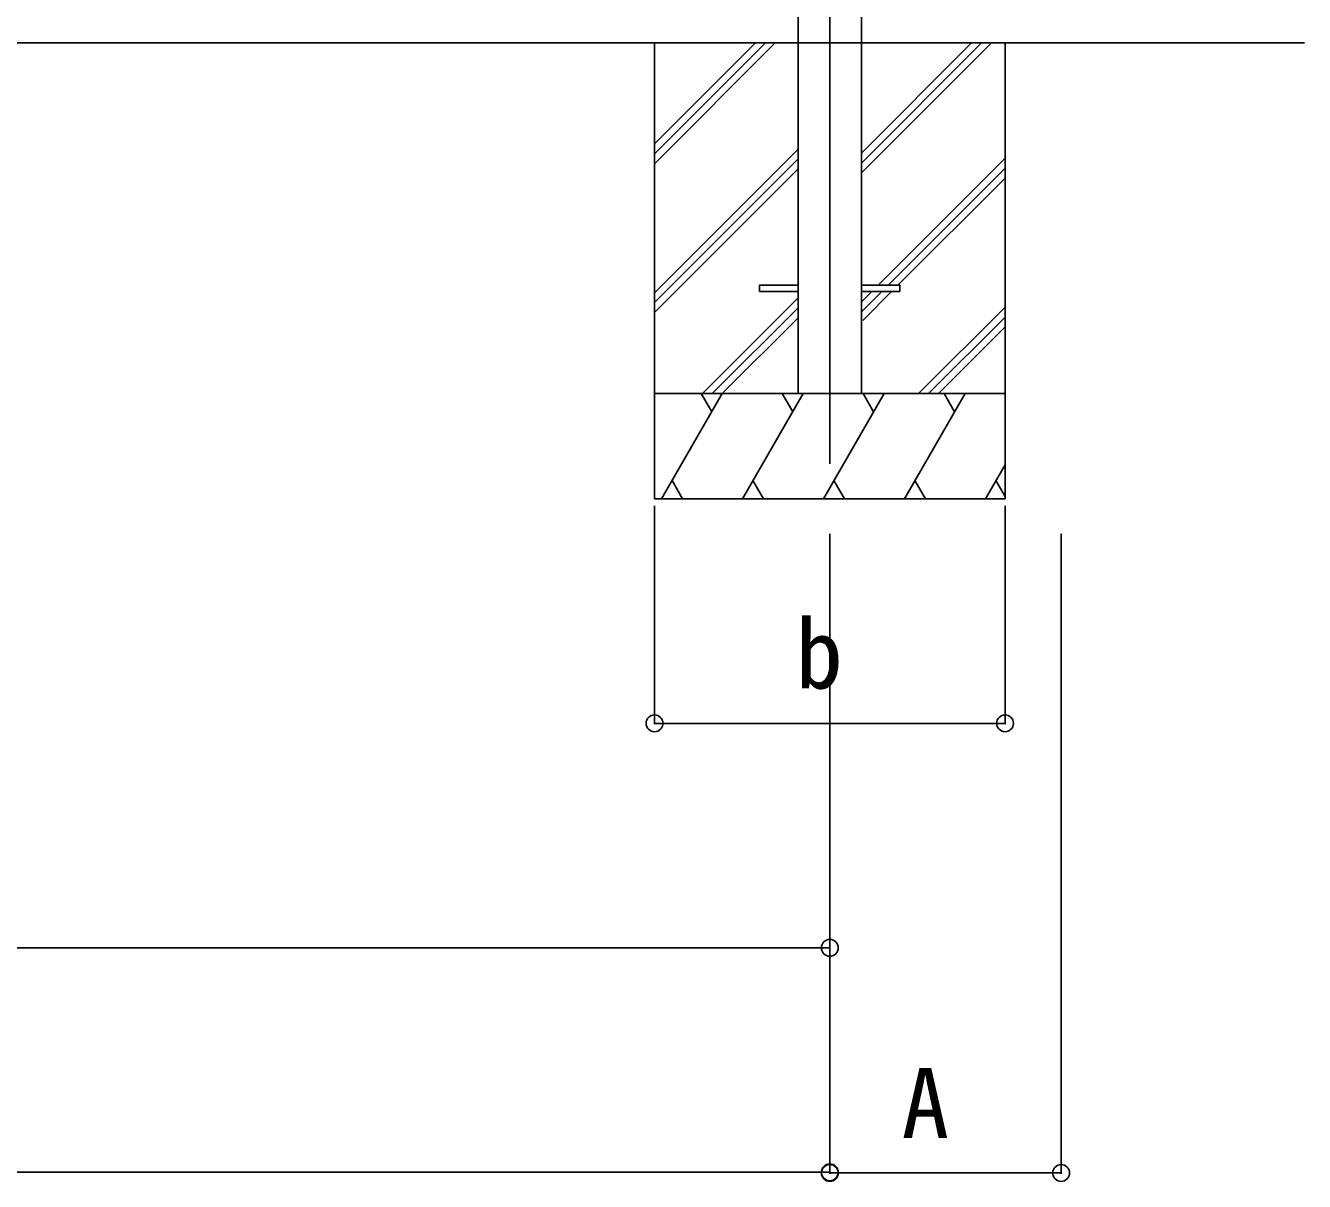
# Model space of a CAD drawing. Units: millimetres, scale not verified. Extents: x -7000 to 7000, y -10401 to 10355.
# Drawn here: x -21 to 1803, y 421 to 2068 of the extents above; entities that cross this region are included whole.
import ezdxf
from ezdxf.enums import TextEntityAlignment as Align

# ---------------------------------------------------------------- set-up
doc = ezdxf.new("R2010")
doc.units = ezdxf.units.MM
doc.header["$LTSCALE"] = 50
for name, color, linetype in [('0-3_YKK_12', 2, 'Continuous'), ('0-5_YKK_A1', 4, 'Continuous'), ('0-6_YKK_D', 6, 'Continuous')]:
    doc.layers.add(name, color=color, linetype=linetype)
doc.styles.add('ＭＳ ゴシック', font='')
doc.styles.get('ＭＳ ゴシック').set_extended_font_data('MS Gothic')

msp = doc.modelspace()

# ---------------------------------------------------------------- linework, layer by layer
at = {"layer": '0-3_YKK_12'}
msp.add_line((1126.13, 4637.08), (1126.13, 1443.51), dxfattribs=at)
at = {"layer": '0-5_YKK_A1'}
for p, q in [((1080.93, 4663), (1080.93, 1543.51)), ((1171.33, 4663), (1171.33, 1543.51)), ((1803.13, 2043.51), (-5324.86, 2043.51)), ((876.13, 2043.51), (876.13, 1393.51)), ((876.13, 1899.53), (1020.11, 2043.51)), ((876.13, 1885.39), (1034.26, 2043.51)), ((876.13, 1871.25), (1048.4, 2043.51)), ((1171.33, 1858.08), (1356.77, 2043.51)), ((1171.33, 1872.22), (1342.62, 2043.51)), ((1171.33, 1886.36), (1328.48, 2043.51)), ((1376.13, 2043.51), (1376.13, 1393.51)), ((876.13, 1687.4), (1080.93, 1892.2)), ((1195.11, 1698.01), (1376.13, 1879.03)), ((876.13, 1673.26), (1080.93, 1878.06)), ((876.13, 1659.11), (1080.93, 1863.91)), ((1209.25, 1698.01), (1376.13, 1864.89)), ((1223.4, 1698.01), (1376.13, 1850.75)), ((1026.13, 1698.01), (1026.13, 1689.01)), ((1026.13, 1698.01), (1080.93, 1698.01)), ((1171.33, 1698.01), (1226.13, 1698.01)), ((1226.13, 1698.01), (1226.13, 1689.01)), ((944.38, 1543.51), (1080.93, 1680.07)), ((1026.13, 1689.01), (1080.93, 1689.01)), ((1171.33, 1674.23), (1186.11, 1689.01)), ((1171.33, 1660.09), (1200.25, 1689.01)), ((1171.33, 1689.01), (1226.13, 1689.01)), ((1173.4, 1648.01), (1214.4, 1689.01)), ((958.52, 1543.51), (1080.93, 1665.92)), ((1252.74, 1543.51), (1376.13, 1666.9)), ((972.66, 1543.51), (1080.93, 1651.78)), ((1266.89, 1543.51), (1376.13, 1652.76)), ((1281.03, 1543.51), (1376.13, 1638.61)), ((1376.13, 1543.51), (876.13, 1543.51)), ((886.15, 1393.51), (972.75, 1543.51)), ((957.75, 1517.53), (942.75, 1543.51)), ((1001.62, 1393.51), (1088.22, 1543.51)), ((1073.22, 1517.53), (1058.22, 1543.51)), ((1080.93, 1543.51), (1171.33, 1543.51)), ((1117.09, 1393.51), (1203.69, 1543.51)), ((1188.69, 1517.53), (1173.69, 1543.51)), ((1232.56, 1393.51), (1319.16, 1543.51)), ((1304.16, 1517.53), (1289.16, 1543.51)), ((1348.03, 1393.51), (1376.13, 1442.19)), ((901.15, 1419.49), (916.15, 1393.51)), ((1016.62, 1419.49), (1031.62, 1393.51)), ((1132.09, 1419.49), (1147.09, 1393.51)), ((1247.56, 1419.49), (1262.56, 1393.51)), ((1363.03, 1419.49), (1376.13, 1396.79)), ((876.13, 1393.51), (1376.13, 1393.51))]:
    msp.add_line(p, q, dxfattribs=at)
at = {"layer": '0-6_YKK_D'}
for p, q in [((876.13, 1383.51), (876.13, 1072.51)), ((1376.13, 1383.51), (1376.13, 1072.51)), ((1126.13, 1343.51), (1126.13, 752.51)), ((1126.13, 1343.51), (1126.13, 431.51)), ((1126.13, 1343.51), (1126.13, 432.51)), ((1456.13, 1343.51), (1456.13, 431.51)), ((876.13, 1073.51), (1376.13, 1073.51)), ((-1833.87, 753.51), (1126.13, 753.51)), ((1126.13, 433.51), (-4647.86, 433.51)), ((1126.13, 432.51), (1456.13, 432.51))]:
    msp.add_line(p, q, dxfattribs=at)
for centre in [(876.13, 1073.51), (1376.13, 1073.51), (1126.13, 753.51), (1126.13, 433.51), (1126.13, 432.51), (1456.13, 432.51)]:
    msp.add_circle(centre, 12, dxfattribs=at)

# ---------------------------------------------------------------- texts
at = {"layer": '0-6_YKK_D', "style": 'ＭＳ ゴシック'}
for s, p in [('b', (1077.07, 1093.51)), ('A', (1228.54, 452.51))]:
    msp.add_text(s, height=99.71, dxfattribs=at).set_placement(p, align=Align.BOTTOM_LEFT)

doc.saveas('drawing.dxf')
